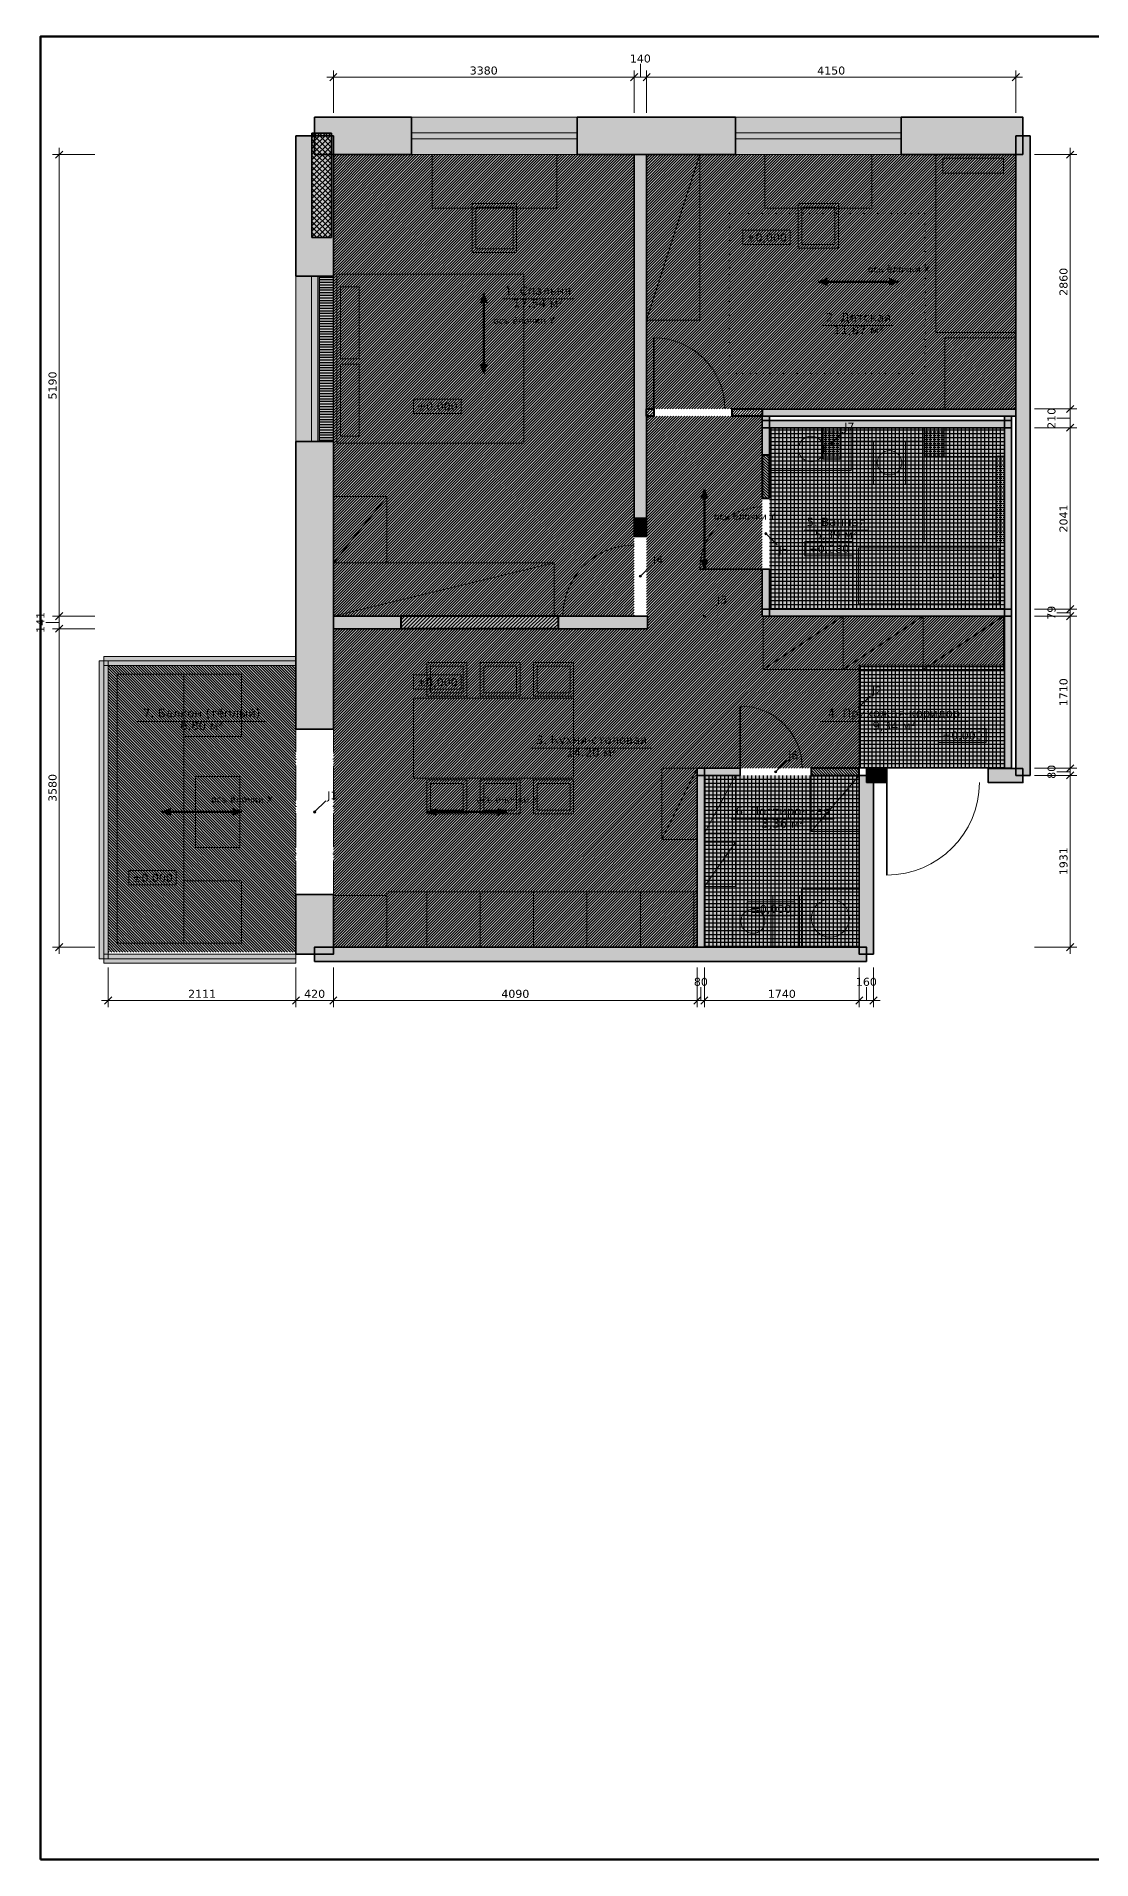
# Model space of a CAD drawing. Header units: millimetres. Extents: x 954 to 29450, y 51 to 20750.
# Drawn here: x 954 to 12810, y 250 to 20750 of the extents above; entities that cross this region are included whole.
import ezdxf
from ezdxf.enums import TextEntityAlignment as Align

# ---------------------------------------------------------------- set-up
doc = ezdxf.new("R2010")
doc.units = ezdxf.units.MM
doc.linetypes.add('DASHDOT', pattern=[3.556, 2.54, -0.508, 0, -0.508])
doc.linetypes.add('DOT', pattern=[0.508, 0, -0.508])
for name, color, linetype in [('AR-FIN', 9, 'CONTINUOUS'), ('AR-NEW', 5, 'CONTINUOUS'), ('AR-WALLS', 7, 'CONTINUOUS'), ('DIM', 7, 'CONTINUOUS'), ('FRAME', 7, 'CONTINUOUS'), ('FURN', 8, 'CONTINUOUS'), ('TEXT', 7, 'CONTINUOUS')]:
    doc.layers.add(name, color=color, linetype=linetype)
doc.styles.add('GOST', font='DejaVuSans.ttf')

msp = doc.modelspace()

# ---------------------------------------------------------------- hatches: boundary and pattern name
at = {"layer": 'AR-FIN', "true_color": 0xa8865a}
h = msp.add_hatch(dxfattribs=at)
h.set_pattern_fill('ANSI31', scale=6.875)
h.paths.add_polyline_path([(4290, 14231), (7670, 14231), (7670, 19421), (4290, 19421), (4290, 14231)])
at = {"layer": 'AR-FIN', "true_color": 0xefe2c8, "transparency": 33554559}
h = msp.add_hatch(color=7, dxfattribs=at)
h.dxf.hatch_style = 1
h.paths.add_polyline_path([(4290, 14231), (7670, 14231), (7670, 19421), (4290, 19421), (4290, 14231)])
at = {"layer": 'AR-FIN', "true_color": 0xa8865a}
h = msp.add_hatch(dxfattribs=at)
h.set_pattern_fill('ANSI31', scale=6.875)
h.paths.add_polyline_path([(7810, 16561), (11960, 16561), (11960, 19421), (7810, 19421), (7810, 16561)])
at = {"layer": 'AR-FIN', "true_color": 0xefe2c8, "transparency": 33554559}
h = msp.add_hatch(color=7, dxfattribs=at)
h.dxf.hatch_style = 1
h.paths.add_polyline_path([(7810, 16561), (11960, 16561), (11960, 19421), (7810, 19421), (7810, 16561)])
at = {"layer": 'AR-FIN', "true_color": 0x5a3d1a}
h = msp.add_hatch(color=7, dxfattribs=at)
h.dxf.hatch_style = 1
h.paths.add_polyline_path([(5980, 17860), (5940, 17760), (6020, 17760)])
h = msp.add_hatch(color=7, dxfattribs=at)
h.dxf.hatch_style = 1
h.paths.add_polyline_path([(9740, 17991), (9840, 17951), (9840, 18031)])
h = msp.add_hatch(color=7, dxfattribs=at)
h.dxf.hatch_style = 1
h.paths.add_polyline_path([(10640, 17991), (10540, 18031), (10540, 17951)])
h = msp.add_hatch(color=7, dxfattribs=at)
h.dxf.hatch_style = 1
h.paths.add_polyline_path([(5980, 16960), (6020, 17060), (5940, 17060)])
at = {"layer": 'AR-FIN', "true_color": 0xa8865a}
h = msp.add_hatch(dxfattribs=at)
h.set_pattern_fill('ANSI31', scale=6.875)
h.paths.add_polyline_path([(8100, 12521), (8100, 14090), (7820, 14090), (7820, 14231), (7810, 14231), (7810, 16481), (9110, 16481), (9110, 14231), (11831, 14231), (11831, 13681), (10200, 13681), (10200, 12521), (8100, 12521)])
at = {"layer": 'AR-FIN', "true_color": 0xefe2c8, "transparency": 33554559}
h = msp.add_hatch(color=7, dxfattribs=at)
h.dxf.hatch_style = 1
h.paths.add_polyline_path([(8100, 12521), (8100, 14090), (7820, 14090), (7820, 14231), (7810, 14231), (7810, 16481), (9110, 16481), (9110, 14231), (11831, 14231), (11831, 13681), (10200, 13681), (10200, 12521), (8100, 12521)])
at = {"layer": 'AR-FIN', "true_color": 0x6b8fa6}
h = msp.add_hatch(dxfattribs=at)
h.set_pattern_fill('NET', scale=13.75)
h.paths.add_polyline_path([(9190, 14310), (11831, 14310), (11831, 16351), (9190, 16351), (9190, 14310)])
at = {"layer": 'AR-FIN', "true_color": 0xe2edf3, "transparency": 33554559}
h = msp.add_hatch(color=7, dxfattribs=at)
h.dxf.hatch_style = 1
h.paths.add_polyline_path([(9190, 14310), (11831, 14310), (11831, 16351), (9190, 16351), (9190, 14310)])
at = {"layer": 'AR-FIN', "true_color": 0x5a3d1a}
h = msp.add_hatch(color=7, dxfattribs=at)
h.dxf.hatch_style = 1
h.paths.add_polyline_path([(8460, 15660), (8420, 15560), (8500, 15560)])
h = msp.add_hatch(color=7, dxfattribs=at)
h.dxf.hatch_style = 1
h.paths.add_polyline_path([(8460, 14760), (8500, 14860), (8420, 14860)])
at = {"layer": 'AR-FIN', "true_color": 0xa8865a}
h = msp.add_hatch(dxfattribs=at)
h.set_pattern_fill('ANSI31', scale=6.875)
h.paths.add_polyline_path([(4290, 10510), (8380, 10510), (8380, 12521), (8100, 12521), (8100, 14090), (4290, 14090), (4290, 10510)])
at = {"layer": 'AR-FIN', "true_color": 0xefe2c8, "transparency": 33554559}
h = msp.add_hatch(color=7, dxfattribs=at)
h.dxf.hatch_style = 1
h.paths.add_polyline_path([(4290, 10510), (8380, 10510), (8380, 12521), (8100, 12521), (8100, 14090), (4290, 14090), (4290, 10510)])
at = {"layer": 'AR-FIN', "true_color": 0x8a6d3b}
h = msp.add_hatch(dxfattribs=at)
h.set_pattern_fill('ANSI31', scale=6.875, angle=90)
h.paths.add_polyline_path([(1759, 10455), (3870, 10455), (3870, 13678), (1759, 13678), (1759, 10455)])
at = {"layer": 'AR-FIN', "true_color": 0xe7d8c0, "transparency": 33554559}
h = msp.add_hatch(color=7, dxfattribs=at)
h.dxf.hatch_style = 1
h.paths.add_polyline_path([(1759, 10455), (3870, 10455), (3870, 13678), (1759, 13678), (1759, 10455)])
at = {"layer": 'AR-FIN', "true_color": 0x8f8f8f}
h = msp.add_hatch(dxfattribs=at)
h.set_pattern_fill('NET', scale=13.75)
h.paths.add_polyline_path([(11831, 12521), (11831, 13681), (10200, 13681), (10200, 12521), (11831, 12521)])
at = {"layer": 'AR-FIN', "true_color": 0xecebe6, "transparency": 33554559}
h = msp.add_hatch(color=7, dxfattribs=at)
h.dxf.hatch_style = 1
h.paths.add_polyline_path([(11831, 12521), (11831, 13681), (10200, 13681), (10200, 12521), (11831, 12521)])
at = {"layer": 'AR-FIN', "true_color": 0x6f8f6b}
h = msp.add_hatch(dxfattribs=at)
h.set_pattern_fill('NET', scale=13.75)
h.paths.add_polyline_path([(8460, 10510), (10200, 10510), (10200, 12441), (8460, 12441), (8460, 10510)])
at = {"layer": 'AR-FIN', "true_color": 0xe9f0e4, "transparency": 33554559}
h = msp.add_hatch(color=7, dxfattribs=at)
h.dxf.hatch_style = 1
h.paths.add_polyline_path([(8460, 10510), (10200, 10510), (10200, 12441), (8460, 12441), (8460, 10510)])
at = {"layer": 'AR-FIN', "true_color": 0x5a3d1a}
h = msp.add_hatch(color=7, dxfattribs=at)
h.dxf.hatch_style = 1
h.paths.add_polyline_path([(2360, 12030), (2460, 11990), (2460, 12070)])
h = msp.add_hatch(color=7, dxfattribs=at)
h.dxf.hatch_style = 1
h.paths.add_polyline_path([(3260, 12030), (3160, 12070), (3160, 11990)])
h = msp.add_hatch(color=7, dxfattribs=at)
h.dxf.hatch_style = 1
h.paths.add_polyline_path([(5340, 12030), (5440, 11990), (5440, 12070)])
h = msp.add_hatch(color=7, dxfattribs=at)
h.dxf.hatch_style = 1
h.paths.add_polyline_path([(6240, 12030), (6140, 12070), (6140, 11990)])
at = {"layer": 'AR-NEW', "true_color": 0x8a6d3b}
h = msp.add_hatch(dxfattribs=at)
h.set_pattern_fill('LINE', scale=9.16667)
h.paths.add_polyline_path([(4290, 16196), (4290, 18056), (4130, 18056), (4130, 16196), (4290, 16196)])
at = {"layer": 'AR-NEW', "true_color": 0xf3ead8, "transparency": 33554559}
h = msp.add_hatch(color=7, dxfattribs=at)
h.dxf.hatch_style = 1
h.paths.add_polyline_path([(4290, 16196), (4290, 18056), (4130, 18056), (4130, 16196), (4290, 16196)])
at = {"layer": 'AR-NEW', "true_color": 0x1f4e9c}
h = msp.add_hatch(dxfattribs=at)
h.set_pattern_fill('ANSI31', scale=6.875)
h.paths.add_polyline_path([(7810, 16481), (7810, 16561), (7890, 16561), (7890, 16481), (7810, 16481)])
h = msp.add_hatch(dxfattribs=at)
h.set_pattern_fill('ANSI31', scale=6.875)
h.paths.add_polyline_path([(9110, 16561), (9110, 16481), (8770, 16481), (8770, 16561), (9110, 16561)])
h = msp.add_hatch(dxfattribs=at)
h.set_pattern_fill('DOTS', scale=13.75)
h.paths.add_polyline_path([(9990, 16001), (9990, 16351), (9791, 16351), (9791, 16001), (9990, 16001)])
h = msp.add_hatch(dxfattribs=at)
h.set_pattern_fill('DOTS', scale=13.75)
h.paths.add_polyline_path([(11153, 16026), (11153, 16351), (10931, 16351), (10931, 16026), (11153, 16026)])
h = msp.add_hatch(dxfattribs=at)
h.set_pattern_fill('ANSI31', scale=6.875, angle=90)
h.paths.add_polyline_path([(9190, 15560), (9190, 16041), (9110, 16041), (9110, 15560), (9190, 15560)])
at = {"layer": 'AR-NEW', "true_color": 0xe3eefb, "transparency": 33554559}
h = msp.add_hatch(color=7, dxfattribs=at)
h.dxf.hatch_style = 1
h.paths.add_polyline_path([(9190, 15560), (9190, 16041), (9110, 16041), (9110, 15560), (9190, 15560)])
at = {"layer": 'AR-NEW', "true_color": 0x1f4e9c}
h = msp.add_hatch(dxfattribs=at)
h.set_pattern_fill('DOTS', scale=13.75)
h.paths.add_polyline_path([(11831, 15060), (11831, 16026), (11736, 16026), (11736, 15060), (11831, 15060)])
h = msp.add_hatch(dxfattribs=at)
h.set_pattern_fill('ANSI31', scale=6.875)
h.paths.add_polyline_path([(7810, 15131), (7810, 15330), (7670, 15330), (7670, 15131), (7810, 15131)])
at = {"layer": 'AR-NEW', "true_color": 0xfff6f6, "transparency": 33554559}
h = msp.add_hatch(color=7, dxfattribs=at)
h.dxf.hatch_style = 1
h.paths.add_polyline_path([(7810, 15131), (7810, 15330), (7670, 15330), (7670, 15131), (7810, 15131)])
at = {"layer": 'AR-NEW', "true_color": 0x1f4e9c}
h = msp.add_hatch(dxfattribs=at)
h.set_pattern_fill('ANSI31', scale=9.16667)
h.paths.add_polyline_path([(6820, 14091), (6820, 14231), (5050, 14231), (5050, 14091), (6820, 14091)])
at = {"layer": 'AR-NEW', "true_color": 0xfbf3df, "transparency": 33554559}
h = msp.add_hatch(color=7, dxfattribs=at)
h.dxf.hatch_style = 1
h.paths.add_polyline_path([(6820, 14091), (6820, 14231), (5050, 14231), (5050, 14091), (6820, 14091)])
at = {"layer": 'AR-NEW', "true_color": 0x1f4e9c}
h = msp.add_hatch(dxfattribs=at)
h.set_pattern_fill('ANSI31', scale=6.875, angle=90)
h.paths.add_polyline_path([(10200, 12441), (10200, 12521), (9660, 12521), (9660, 12441), (10200, 12441)])
at = {"layer": 'AR-NEW', "true_color": 0xe3eefb, "transparency": 33554559}
h = msp.add_hatch(color=7, dxfattribs=at)
h.dxf.hatch_style = 1
h.paths.add_polyline_path([(10200, 12441), (10200, 12521), (9660, 12521), (9660, 12441), (10200, 12441)])
at = {"layer": 'AR-WALLS', "true_color": 0x262626}
h = msp.add_hatch(color=7, dxfattribs=at)
h.dxf.hatch_style = 1
h.paths.add_polyline_path([(4080, 19841), (5170, 19841), (5170, 19421), (4080, 19421), (4080, 19841)])
at = {"layer": 'AR-WALLS', "true_color": 0xffffff}
h = msp.add_hatch(color=7, dxfattribs=at)
h.dxf.hatch_style = 1
h.paths.add_polyline_path([(5170, 19421), (7030, 19421), (7030, 19841), (5170, 19841)])
at = {"layer": 'AR-WALLS', "true_color": 0x262626}
h = msp.add_hatch(color=7, dxfattribs=at)
h.dxf.hatch_style = 1
h.paths.add_polyline_path([(7030, 19421), (7030, 19841), (8810, 19841), (8810, 19421), (7030, 19421)])
at = {"layer": 'AR-WALLS', "true_color": 0xffffff}
h = msp.add_hatch(color=7, dxfattribs=at)
h.dxf.hatch_style = 1
h.paths.add_polyline_path([(8810, 19421), (10671, 19421), (10671, 19841), (8810, 19841)])
at = {"layer": 'AR-WALLS', "true_color": 0x262626}
h = msp.add_hatch(color=7, dxfattribs=at)
h.dxf.hatch_style = 1
h.paths.add_polyline_path([(12040, 19421), (10671, 19421), (10671, 19841), (12040, 19841), (12040, 19421)])
h = msp.add_hatch(color=7, dxfattribs=at)
h.dxf.hatch_style = 1
h.paths.add_polyline_path([(4290, 19631), (4290, 18056), (3870, 18056), (3870, 19631), (4290, 19631)])
at = {"layer": 'AR-WALLS', "true_color": 0x333333}
h = msp.add_hatch(dxfattribs=at)
h.set_pattern_fill('ANSI37', scale=13.75)
h.paths.add_polyline_path([(4269, 18491), (4269, 19661), (4050, 19661), (4050, 18491), (4269, 18491)])
at = {"layer": 'AR-WALLS', "true_color": 0xd9d9d9, "transparency": 33554559}
h = msp.add_hatch(color=7, dxfattribs=at)
h.dxf.hatch_style = 1
h.paths.add_polyline_path([(4269, 18491), (4269, 19661), (4050, 19661), (4050, 18491), (4269, 18491)])
at = {"layer": 'AR-WALLS', "true_color": 0x262626}
h = msp.add_hatch(color=7, dxfattribs=at)
h.dxf.hatch_style = 1
h.paths.add_polyline_path([(12120, 12440), (12120, 19631), (11960, 19631), (11960, 12440), (12120, 12440)])
h = msp.add_hatch(color=7, dxfattribs=at)
h.dxf.hatch_style = 1
h.paths.add_polyline_path([(7670, 19421), (7810, 19421), (7810, 15330), (7670, 15330), (7670, 19421)])
at = {"layer": 'AR-WALLS', "true_color": 0xffffff}
h = msp.add_hatch(color=7, dxfattribs=at)
h.dxf.hatch_style = 1
h.paths.add_polyline_path([(3870, 16196), (4290, 16196), (4290, 18056), (3870, 18056)])
at = {"layer": 'AR-WALLS', "true_color": 0x6e6e6e}
h = msp.add_hatch(color=7, dxfattribs=at)
h.dxf.hatch_style = 1
h.paths.add_polyline_path([(11960, 16480), (11960, 16560), (9110, 16560), (9110, 16480), (11960, 16480)])
h = msp.add_hatch(color=7, dxfattribs=at)
h.dxf.hatch_style = 1
h.paths.add_polyline_path([(9190, 16480), (9190, 16041), (9110, 16041), (9110, 16480), (9190, 16480)])
h = msp.add_hatch(color=7, dxfattribs=at)
h.dxf.hatch_style = 1
h.paths.add_polyline_path([(11911, 16351), (11911, 16431), (9110, 16431), (9110, 16351), (11911, 16351)])
h = msp.add_hatch(color=7, dxfattribs=at)
h.dxf.hatch_style = 1
h.paths.add_polyline_path([(11911, 12521), (11911, 16480), (11831, 16480), (11831, 12521), (11911, 12521)])
at = {"layer": 'AR-WALLS', "true_color": 0x262626}
h = msp.add_hatch(color=7, dxfattribs=at)
h.dxf.hatch_style = 1
h.paths.add_polyline_path([(3870, 16196), (4290, 16196), (4290, 12960), (3870, 12960), (3870, 16196)])
at = {"layer": 'AR-WALLS', "true_color": 0x6e6e6e}
h = msp.add_hatch(color=7, dxfattribs=at)
h.dxf.hatch_style = 1
h.paths.add_polyline_path([(9110, 14231), (9110, 14760), (9190, 14760), (9190, 14231), (9110, 14231)])
at = {"layer": 'AR-WALLS', "true_color": 0x262626}
h = msp.add_hatch(color=7, dxfattribs=at)
h.dxf.hatch_style = 1
h.paths.add_polyline_path([(4290, 14090), (4290, 14230), (5050, 14230), (5050, 14090), (4290, 14090)])
h = msp.add_hatch(color=7, dxfattribs=at)
h.dxf.hatch_style = 1
h.paths.add_polyline_path([(7820, 14230), (7820, 14090), (6820, 14090), (6820, 14230), (7820, 14230)])
at = {"layer": 'AR-WALLS', "true_color": 0x6e6e6e}
h = msp.add_hatch(color=7, dxfattribs=at)
h.dxf.hatch_style = 1
h.paths.add_polyline_path([(11911, 14231), (11911, 14311), (9110, 14311), (9110, 14231), (11911, 14231)])
at = {"layer": 'AR-WALLS', "true_color": 0xffffff}
h = msp.add_hatch(color=7, dxfattribs=at)
h.dxf.hatch_style = 1
h.paths.add_polyline_path([(1709, 13678), (3870, 13678), (3870, 13778), (1709, 13778)])
h = msp.add_hatch(color=7, dxfattribs=at)
h.dxf.hatch_style = 1
h.paths.add_polyline_path([(1659, 10380), (1759, 10380), (1759, 13728), (1659, 13728)])
at = {"layer": 'AR-WALLS', "true_color": 0x6e6e6e}
h = msp.add_hatch(color=7, dxfattribs=at)
h.dxf.hatch_style = 1
h.paths.add_polyline_path([(8460, 10510), (8460, 12521), (8380, 12521), (8380, 10510), (8460, 10510)])
h = msp.add_hatch(color=7, dxfattribs=at)
h.dxf.hatch_style = 1
h.paths.add_polyline_path([(8380, 12521), (8860, 12521), (8860, 12441), (8380, 12441), (8380, 12521)])
at = {"layer": 'AR-WALLS', "true_color": 0x262626}
h = msp.add_hatch(color=7, dxfattribs=at)
h.dxf.hatch_style = 1
h.paths.add_polyline_path([(10280, 12360), (10280, 12520), (10510, 12520), (10510, 12360), (10280, 12360)])
h = msp.add_hatch(color=7, dxfattribs=at)
h.dxf.hatch_style = 1
h.paths.add_polyline_path([(12040, 12520), (12040, 12360), (11650, 12360), (11650, 12520), (12040, 12520)])
h = msp.add_hatch(color=7, dxfattribs=at)
h.dxf.hatch_style = 1
h.paths.add_polyline_path([(10360, 10430), (10360, 12440), (10200, 12440), (10200, 10430), (10360, 10430)])
h = msp.add_hatch(color=7, dxfattribs=at)
h.dxf.hatch_style = 1
h.paths.add_polyline_path([(3870, 10430), (3870, 11100), (4290, 11100), (4290, 10430), (3870, 10430)])
h = msp.add_hatch(color=7, dxfattribs=at)
h.dxf.hatch_style = 1
h.paths.add_polyline_path([(10280, 10350), (10280, 10510), (4080, 10510), (4080, 10350), (10280, 10350)])
at = {"layer": 'AR-WALLS', "true_color": 0xffffff}
h = msp.add_hatch(color=7, dxfattribs=at)
h.dxf.hatch_style = 1
h.paths.add_polyline_path([(1709, 10330), (3870, 10330), (3870, 10430), (1709, 10430)])
at = {"layer": 'DIM', "true_color": 0xffffff}
h = msp.add_hatch(color=7, dxfattribs=at)
h.dxf.hatch_style = 1
h.paths.add_polyline_path([(8890, 18410), (9425, 18410), (9425, 18570), (8890, 18570)])
h = msp.add_hatch(color=7, dxfattribs=at)
h.dxf.hatch_style = 1
h.paths.add_polyline_path([(5190, 16510), (5725, 16510), (5725, 16670), (5190, 16670)])
h = msp.add_hatch(color=7, dxfattribs=at)
h.dxf.hatch_style = 1
h.paths.add_polyline_path([(9590, 14910), (10125, 14910), (10125, 15070), (9590, 15070)])
h = msp.add_hatch(color=7, dxfattribs=at)
h.dxf.hatch_style = 1
h.paths.add_polyline_path([(5190, 13410), (5725, 13410), (5725, 13570), (5190, 13570)])
h = msp.add_hatch(color=7, dxfattribs=at)
h.dxf.hatch_style = 1
h.paths.add_polyline_path([(11090, 12810), (11625, 12810), (11625, 12970), (11090, 12970)])
h = msp.add_hatch(color=7, dxfattribs=at)
h.dxf.hatch_style = 1
h.paths.add_polyline_path([(1990, 11210), (2525, 11210), (2525, 11370), (1990, 11370)])
h = msp.add_hatch(color=7, dxfattribs=at)
h.dxf.hatch_style = 1
h.paths.add_polyline_path([(8940, 10860), (9475, 10860), (9475, 11020), (8940, 11020)])
at = {"layer": 'TEXT', "true_color": 0xb03a2e}
h = msp.add_hatch(color=7, dxfattribs=at)
h.dxf.hatch_style = 1
edge = h.paths.add_edge_path()
edge.add_arc((9890, 16176), 12.5, 0, 360)
h = msp.add_hatch(color=7, dxfattribs=at)
h.dxf.hatch_style = 1
edge = h.paths.add_edge_path()
edge.add_arc((9150, 15160), 12.5, 0, 360)
h = msp.add_hatch(color=7, dxfattribs=at)
h.dxf.hatch_style = 1
edge = h.paths.add_edge_path()
edge.add_arc((7740, 14681), 12.5, 0, 360)
h = msp.add_hatch(color=7, dxfattribs=at)
h.dxf.hatch_style = 1
edge = h.paths.add_edge_path()
edge.add_arc((8460, 14231), 12.5, 0, 360)
h = msp.add_hatch(color=7, dxfattribs=at)
h.dxf.hatch_style = 1
edge = h.paths.add_edge_path()
edge.add_arc((10200, 13210), 12.5, 0, 360)
h = msp.add_hatch(color=7, dxfattribs=at)
h.dxf.hatch_style = 1
edge = h.paths.add_edge_path()
edge.add_arc((9260, 12481), 12.5, 0, 360)
h = msp.add_hatch(color=7, dxfattribs=at)
h.dxf.hatch_style = 1
edge = h.paths.add_edge_path()
edge.add_arc((4080, 12030), 12.5, 0, 360)

# ---------------------------------------------------------------- linework, layer by layer
at = {"layer": 'AR-FIN', "lineweight": 13, "true_color": 0x5a3d1a}
for points in [[(5980, 17860), (5940, 17760), (6020, 17760)], [(9740, 17991), (9840, 17951), (9840, 18031)], [(10640, 17991), (10540, 18031), (10540, 17951)], [(5980, 16960), (6020, 17060), (5940, 17060)], [(8460, 15660), (8420, 15560), (8500, 15560)], [(8460, 14760), (8500, 14860), (8420, 14860)], [(2360, 12030), (2460, 11990), (2460, 12070)], [(3260, 12030), (3160, 12070), (3160, 11990)], [(5340, 12030), (5440, 11990), (5440, 12070)], [(6240, 12030), (6140, 12070), (6140, 11990)]]:
    msp.add_lwpolyline(points, close=True, dxfattribs=at)
at = {"layer": 'AR-FIN', "lineweight": 50, "true_color": 0x5a3d1a}
for points in [[(5980, 16960), (5980, 17860)], [(9740, 17991), (10640, 17991)], [(8460, 14760), (8460, 15660)], [(2360, 12030), (3260, 12030)], [(5340, 12030), (6240, 12030)]]:
    msp.add_lwpolyline(points, dxfattribs=at)
at = {"layer": 'AR-FIN', "lineweight": 20, "true_color": 0x555555}
msp.add_lwpolyline([(11831, 12521), (11831, 13681), (10200, 13681), (10200, 12521), (11831, 12521)], close=True, dxfattribs=at)
at = {"layer": 'AR-NEW', "lineweight": 30, "true_color": 0x1f4e9c}
msp.add_lwpolyline([(4290, 16196), (4290, 18056), (4130, 18056), (4130, 16196), (4290, 16196)], close=True, dxfattribs=at)
at = {"layer": 'AR-NEW', "lineweight": 40, "true_color": 0x1f4e9c}
for points in [[(7810, 16481), (7810, 16561), (7890, 16561), (7890, 16481), (7810, 16481)], [(9110, 16561), (9110, 16481), (8770, 16481), (8770, 16561), (9110, 16561)], [(9190, 15560), (9190, 16041), (9110, 16041), (9110, 15560), (9190, 15560)], [(7810, 15131), (7810, 15330), (7670, 15330), (7670, 15131), (7810, 15131)], [(6820, 14091), (6820, 14231), (5050, 14231), (5050, 14091), (6820, 14091)], [(10200, 12441), (10200, 12521), (9660, 12521), (9660, 12441), (10200, 12441)]]:
    msp.add_lwpolyline(points, close=True, dxfattribs=at)
at = {"layer": 'AR-NEW', "lineweight": 25, "true_color": 0x1f4e9c}
for points in [[(9990, 16001), (9990, 16351), (9791, 16351), (9791, 16001), (9990, 16001)], [(11153, 16026), (11153, 16351), (10931, 16351), (10931, 16026), (11153, 16026)], [(11831, 15060), (11831, 16026), (11736, 16026), (11736, 15060), (11831, 15060)]]:
    msp.add_lwpolyline(points, close=True, dxfattribs=at)
at = {"layer": 'AR-WALLS', "color": 7, "lineweight": 35}
for points in [[(4080, 19841), (5170, 19841), (5170, 19421), (4080, 19421), (4080, 19841)], [(7030, 19421), (7030, 19841), (8810, 19841), (8810, 19421), (7030, 19421)], [(12040, 19421), (10671, 19421), (10671, 19841), (12040, 19841), (12040, 19421)], [(4290, 19631), (4290, 18056), (3870, 18056), (3870, 19631), (4290, 19631)], [(4269, 18491), (4269, 19661), (4050, 19661), (4050, 18491), (4269, 18491)], [(12120, 12440), (12120, 19631), (11960, 19631), (11960, 12440), (12120, 12440)], [(7670, 19421), (7810, 19421), (7810, 15330), (7670, 15330), (7670, 19421)], [(11960, 16480), (11960, 16560), (9110, 16560), (9110, 16480), (11960, 16480)], [(9190, 16480), (9190, 16041), (9110, 16041), (9110, 16480), (9190, 16480)], [(11911, 16351), (11911, 16431), (9110, 16431), (9110, 16351), (11911, 16351)], [(11911, 12521), (11911, 16480), (11831, 16480), (11831, 12521), (11911, 12521)], [(3870, 16196), (4290, 16196), (4290, 12960), (3870, 12960), (3870, 16196)], [(9110, 14231), (9110, 14760), (9190, 14760), (9190, 14231), (9110, 14231)], [(4290, 14090), (4290, 14230), (5050, 14230), (5050, 14090), (4290, 14090)], [(7820, 14230), (7820, 14090), (6820, 14090), (6820, 14230), (7820, 14230)], [(11911, 14231), (11911, 14311), (9110, 14311), (9110, 14231), (11911, 14231)], [(8460, 10510), (8460, 12521), (8380, 12521), (8380, 10510), (8460, 10510)], [(8380, 12521), (8860, 12521), (8860, 12441), (8380, 12441), (8380, 12521)], [(10280, 12360), (10280, 12520), (10510, 12520), (10510, 12360), (10280, 12360)], [(12040, 12520), (12040, 12360), (11650, 12360), (11650, 12520), (12040, 12520)], [(10360, 10430), (10360, 12440), (10200, 12440), (10200, 10430), (10360, 10430)], [(3870, 10430), (3870, 11100), (4290, 11100), (4290, 10430), (3870, 10430)], [(10280, 10350), (10280, 10510), (4080, 10510), (4080, 10350), (10280, 10350)]]:
    msp.add_lwpolyline(points, close=True, dxfattribs=at)
at = {"layer": 'AR-WALLS', "color": 7, "lineweight": 20}
for points in [[(5170, 19421), (7030, 19421), (7030, 19841), (5170, 19841)], [(8810, 19421), (10671, 19421), (10671, 19841), (8810, 19841)], [(3870, 16196), (4290, 16196), (4290, 18056), (3870, 18056)], [(1709, 13678), (3870, 13678), (3870, 13778), (1709, 13778)], [(1659, 10380), (1759, 10380), (1759, 13728), (1659, 13728)], [(1709, 10330), (3870, 10330), (3870, 10430), (1709, 10430)]]:
    msp.add_lwpolyline(points, close=True, dxfattribs=at)
at = {"layer": 'AR-WALLS', "color": 7, "lineweight": 15}
for points in [[(5170, 19665), (7030, 19665)], [(5170, 19597), (7030, 19597)], [(8810, 19665), (10671, 19665)], [(8810, 19597), (10671, 19597)], [(4046, 16196), (4046, 18056)], [(4114, 16196), (4114, 18056)], [(1709, 10380), (1709, 13728)], [(1709, 13728), (3870, 13728)], [(1709, 10380), (3870, 10380)]]:
    msp.add_lwpolyline(points, dxfattribs=at)
at = {"layer": 'AR-WALLS', "color": 7, "lineweight": 35}
for points in [[(7890, 16561), (7890, 17361)], [(9110, 14760), (8410, 14760)], [(7670, 14231), (6870, 14231)], [(8860, 12521), (8860, 13221)], [(10510, 12360), (10510, 11320)]]:
    msp.add_lwpolyline(points, dxfattribs=at)
at = {"layer": 'AR-WALLS', "color": 7, "linetype": 'DASHDOT', "lineweight": 15, "ltscale": 150}
for points in [[(3870, 11100), (3870, 12960)], [(4290, 11100), (4290, 12960)]]:
    msp.add_lwpolyline(points, dxfattribs=at)
at = {"layer": 'AR-WALLS', "color": 7, "lineweight": 15}
for centre, radius, start, end in [((7890, 16561), 800, 0, 90), ((9110, 14760), 700, 90, 180), ((7670, 14231), 800, 90, 180), ((8860, 12521), 700, 0, 90), ((10510, 12360), 1040, 270, 360)]:
    msp.add_arc(centre, radius, start, end, dxfattribs=at)
at = {"layer": 'DIM', "color": 7, "lineweight": 35}
for points in [[(4250, 20252), (4330, 20332)], [(7630, 20252), (7710, 20332)], [(7770, 20252), (7850, 20332)], [(11920, 20252), (12000, 20332)], [(1169, 19381), (1249, 19461)], [(12530, 19381), (12610, 19461)], [(12530, 16521), (12610, 16601)], [(12530, 16311), (12610, 16391)], [(12530, 14270), (12610, 14350)], [(1169, 14191), (1249, 14271)], [(12530, 14191), (12610, 14271)], [(1169, 14050), (1249, 14130)], [(12530, 12481), (12610, 12561)], [(12530, 12401), (12610, 12481)], [(1169, 10470), (1249, 10550)], [(12530, 10470), (12610, 10550)], [(1719, 9870), (1799, 9950)], [(3830, 9870), (3910, 9950)], [(4250, 9870), (4330, 9950)], [(8340, 9870), (8420, 9950)], [(8420, 9870), (8500, 9950)], [(10160, 9870), (10240, 9950)], [(10320, 9870), (10400, 9950)]]:
    msp.add_lwpolyline(points, dxfattribs=at)
at = {"layer": 'DIM', "color": 7, "lineweight": 15}
for points in [[(4290, 19892), (4290, 20367)], [(7670, 19892), (7670, 20367)], [(7810, 19892), (7810, 20367)], [(11960, 19892), (11960, 20367)], [(4215, 20292), (12035, 20292)], [(1209, 10435), (1209, 19496)], [(12570, 10435), (12570, 19496)], [(1609, 19421), (1134, 19421)], [(12170, 19421), (12645, 19421)], [(12170, 16561), (12645, 16561)], [(12170, 16351), (12645, 16351)], [(1609, 14231), (1134, 14231)], [(12170, 14310), (12645, 14310)], [(12170, 14231), (12645, 14231)], [(1609, 14090), (1134, 14090)], [(12170, 12521), (12645, 12521)], [(12170, 12441), (12645, 12441)], [(1609, 10510), (1134, 10510)], [(12170, 10510), (12645, 10510)], [(1759, 10280), (1759, 9835)], [(3870, 10280), (3870, 9835)], [(4290, 10280), (4290, 9835)], [(8380, 10280), (8380, 9835)], [(8460, 10280), (8460, 9835)], [(10200, 10280), (10200, 9835)], [(10360, 10280), (10360, 9835)], [(1684, 9910), (10435, 9910)]]:
    msp.add_lwpolyline(points, dxfattribs=at)
at = {"layer": 'DIM', "color": 7, "lineweight": 13}
for points in [[(7740, 20292), (7740, 20442)], [(12570, 16456), (12420, 16456)], [(1209, 14161), (1059, 14161)], [(12570, 14270), (12420, 14270)], [(12570, 12481), (12420, 12481)], [(8420, 9910), (8420, 10060)], [(10280, 9910), (10280, 10060)]]:
    msp.add_lwpolyline(points, dxfattribs=at)
at = {"layer": 'DIM', "color": 7, "lineweight": 20}
for points in [[(8890, 18410), (9425, 18410), (9425, 18570), (8890, 18570)], [(5190, 16510), (5725, 16510), (5725, 16670), (5190, 16670)], [(9590, 14910), (10125, 14910), (10125, 15070), (9590, 15070)], [(5190, 13410), (5725, 13410), (5725, 13570), (5190, 13570)], [(11090, 12810), (11625, 12810), (11625, 12970), (11090, 12970)], [(1990, 11210), (2525, 11210), (2525, 11370), (1990, 11370)], [(8940, 10860), (9475, 10860), (9475, 11020), (8940, 11020)]]:
    msp.add_lwpolyline(points, close=True, dxfattribs=at)
at = {"layer": 'FRAME', "color": 7, "lineweight": 50}
msp.add_lwpolyline([(1000, 250), (29450, 250), (29450, 20750), (1000, 20750)], close=True, dxfattribs=at)
at = {"layer": 'FURN', "lineweight": 15, "true_color": 0xb8b8b8}
for points in [[(5400, 18821), (6800, 18821), (6800, 19421), (5400, 19421)], [(7810, 17561), (8410, 17561), (8410, 19421), (7810, 19421)], [(9140, 18821), (10340, 18821), (10340, 19421), (9140, 19421)], [(11060, 17421), (11960, 17421), (11960, 19421), (11060, 19421)], [(5850, 18321), (6350, 18321), (6350, 18871), (5850, 18871)], [(9515, 18371), (9965, 18371), (9965, 18871), (9515, 18871)], [(4330, 16176), (6430, 16176), (6430, 18076), (4330, 18076)], [(11160, 16561), (11960, 16561), (11960, 17361), (11160, 17361)], [(9210, 15871), (10110, 15871), (10110, 16351), (9210, 16351)], [(10110, 16201), (10931, 16201), (10931, 16351), (10110, 16351)], [(10360, 15711), (10720, 15711), (10720, 16201), (10360, 16201)], [(10931, 15060), (11736, 15060), (11736, 16026), (10931, 16026)], [(11736, 15060), (11831, 15060), (11831, 16026), (11736, 16026)], [(4290, 14831), (4890, 14831), (4890, 15576), (4290, 15576)], [(10131, 14310), (11831, 14310), (11831, 15060), (10131, 15060)], [(4290, 14231), (6770, 14231), (6770, 14831), (4290, 14831)], [(9120, 13631), (10020, 13631), (10020, 14231), (9120, 14231)], [(10020, 13631), (10920, 13631), (10920, 14231), (10020, 14231)], [(10920, 13631), (11820, 13631), (11820, 14231), (10920, 14231)], [(1859, 10555), (2609, 10555), (2609, 13578), (1859, 13578)], [(2609, 12878), (3259, 12878), (3259, 13578), (2609, 13578)], [(5340, 13330), (5790, 13330), (5790, 13710), (5340, 13710)], [(5940, 13330), (6390, 13330), (6390, 13710), (5940, 13710)], [(6540, 13330), (6990, 13330), (6990, 13710), (6540, 13710)], [(5190, 12410), (6990, 12410), (6990, 13310), (5190, 13310)], [(7980, 11721), (8380, 11721), (8380, 12521), (7980, 12521)], [(2740, 11630), (3240, 11630), (3240, 12430), (2740, 12430)], [(5340, 12010), (5790, 12010), (5790, 12390), (5340, 12390)], [(5940, 12010), (6390, 12010), (6390, 12390), (5940, 12390)], [(6540, 12010), (6990, 12010), (6990, 12390), (6540, 12390)], [(8460, 11790), (8810, 11790), (8810, 12440), (8460, 12440)], [(9660, 11810), (10200, 11810), (10200, 12440), (9660, 12440)], [(8460, 11191), (8810, 11191), (8810, 11691), (8460, 11691)], [(2609, 10555), (3259, 10555), (3259, 11255), (2609, 11255)], [(4290, 10510), (4890, 10510), (4890, 11090), (4290, 11090)], [(4890, 10510), (5340, 10510), (5340, 11130), (4890, 11130)], [(5340, 10510), (5940, 10510), (5940, 11130), (5340, 11130)], [(5940, 10510), (6540, 10510), (6540, 11130), (5940, 11130)], [(6540, 10510), (7140, 10510), (7140, 11130), (6540, 11130)], [(7140, 10510), (7740, 10510), (7740, 11130), (7140, 11130)], [(7740, 10510), (8340, 10510), (8340, 11130), (7740, 11130)], [(8340, 10510), (8380, 10510), (8380, 11130), (8340, 11130)], [(8780, 10510), (9230, 10510), (9230, 11090), (8780, 11090)], [(9230, 10510), (9530, 10510), (9530, 11090), (9230, 11090)], [(9550, 10510), (10200, 10510), (10200, 11160), (9550, 11160)]]:
    msp.add_lwpolyline(points, close=True, dxfattribs=at)
at = {"layer": 'FURN', "lineweight": 13, "true_color": 0xb8b8b8}
for points in [[(7810, 17561), (8410, 19421)], [(4290, 14831), (4890, 15576)], [(4290, 14231), (6770, 14831)], [(9120, 13631), (10020, 14231)], [(10020, 13631), (10920, 14231)], [(10920, 13631), (11820, 14231)], [(7980, 11721), (8380, 12521)], [(8460, 11790), (8810, 12440)], [(9660, 11810), (10200, 12440)], [(8460, 11191), (8810, 11691)]]:
    msp.add_lwpolyline(points, dxfattribs=at)
for points in [[(11140, 19211), (11820, 19211), (11820, 19381), (11140, 19381)], [(5890, 18361), (6310, 18361), (6310, 18831), (5890, 18831)], [(9555, 18411), (9925, 18411), (9925, 18831), (9555, 18831)], [(4370, 17126), (4580, 17126), (4580, 17936), (4370, 17936)], [(4370, 16256), (4580, 16256), (4580, 17066), (4370, 17066)], [(10191, 14370), (11771, 14370), (11771, 15000), (10191, 15000)], [(5380, 13370), (5750, 13370), (5750, 13670), (5380, 13670)], [(5980, 13370), (6350, 13370), (6350, 13670), (5980, 13670)], [(6580, 13370), (6950, 13370), (6950, 13670), (6580, 13670)], [(5380, 12050), (5750, 12050), (5750, 12350), (5380, 12350)], [(5980, 12050), (6350, 12050), (6350, 12350), (5980, 12350)], [(6580, 12050), (6950, 12050), (6950, 12350), (6580, 12350)]]:
    msp.add_lwpolyline(points, close=True, dxfattribs=at)
at = {"layer": 'FURN', "linetype": 'DOT', "lineweight": 15, "ltscale": 150, "true_color": 0xb8b8b8}
msp.add_lwpolyline([(8740, 16960), (10940, 16960), (10940, 18760), (8740, 18760)], close=True, dxfattribs=at)
at = {"layer": 'FURN', "lineweight": 13, "true_color": 0xb8b8b8}
for centre, radius in [((9660, 16111), 144), ((10540, 15956), 137), ((11681, 14685), 30), ((9005, 10800), 135), ((9875, 10835), 214)]:
    msp.add_circle(centre, radius, dxfattribs=at)
at = {"layer": 'TEXT', "color": 7, "lineweight": 15}
for points in [[(6187, 17798), (6993, 17798)], [(9791, 17498), (10589, 17498)], [(9580, 15198), (10300, 15198)], [(2083, 13048), (3537, 13048)], [(9760, 13048), (11420, 13048)], [(6507, 12748), (7873, 12748)], [(8761, 11948), (9919, 11948)]]:
    msp.add_lwpolyline(points, dxfattribs=at)
at = {"layer": 'TEXT', "lineweight": 15, "true_color": 0xb03a2e}
for points in [[(9890, 16176), (10016, 16302)], [(9150, 15160), (9276, 15034)], [(7740, 14681), (7866, 14807)], [(8460, 14231), (8586, 14357)], [(10200, 13210), (10326, 13336)], [(9260, 12481), (9386, 12607)], [(4080, 12030), (4206, 12156)]]:
    msp.add_lwpolyline(points, dxfattribs=at)
at = {"layer": 'TEXT', "lineweight": 13, "true_color": 0xb03a2e}
for centre in [(9890, 16176), (9150, 15160), (7740, 14681), (8460, 14231), (10200, 13210), (9260, 12481), (4080, 12030)]:
    msp.add_circle(centre, 12.5, dxfattribs=at)

# ---------------------------------------------------------------- texts
at = {"layer": 'DIM', "color": 7, "style": 'GOST'}
for s, p in [('140', (7740, 20457)), ('3380', (5980, 20322)), ('4150', (9885, 20322)), ('80', (8420, 10075)), ('160', (10280, 10075)), ('2111', (2815, 9940)), ('420', (4080, 9940)), ('4090', (6335, 9940)), ('1740', (9330, 9940))]:
    msp.add_text(s, height=90, dxfattribs=at).set_placement(p, align=Align.CENTER)
for s, p in [('±0,000', (8930, 18445)), ('±0,000', (5230, 16545)), ('+0,080', (9630, 14945)), ('±0,000', (5230, 13445)), ('±0,000', (11130, 12845)), ('±0,000', (2030, 11245)), ('±0,000', (8980, 10895))]:
    msp.add_text(s, height=90, dxfattribs=at).set_placement(p)
for s, p in [('2860', (12540, 17991)), ('5190', (1179, 16826)), ('210', (12405, 16456)), ('2041', (12540, 15330)), ('141', (1044, 14161)), ('79', (12405, 14270)), ('1710', (12540, 13376)), ('80', (12405, 12481)), ('3580', (1179, 12300)), ('1931', (12540, 11476))]:
    msp.add_text(s, height=90, rotation=90, dxfattribs=at).set_placement(p, align=Align.CENTER)
at = {"layer": 'TEXT', "true_color": 0x5a3d1a, "style": 'GOST'}
for s, p in [('ось ёлочки X', (10296, 18097)), ('ось ёлочки Y', (6086, 17516)), ('ось ёлочки Y', (8566, 15316)), ('ось ёлочки X', (2916, 12136)), ('ось ёлочки X', (5896, 12136))]:
    msp.add_text(s, height=75, dxfattribs=at).set_placement(p)
at = {"layer": 'TEXT', "color": 7, "style": 'GOST'}
for s, p in [('1. Спальня', (6590, 17845)), ('17,54 м²', (6590, 17703)), ('2. Детская', (10190, 17545)), ('11,87 м²', (10190, 17403)), ('5. Ванная', (9940, 15245)), ('5,39 м²', (9940, 15102)), ('7. Балкон (тёплый)', (2810, 13095)), ('4. Прихожая-коридор', (10590, 13095)), ('6,80 м²', (2810, 12952)), ('9,34 м²', (10590, 12952)), ('3. Кухня-столовая', (7190, 12795)), ('14,20 м²', (7190, 12652)), ('6. Постирочная', (9340, 11995)), ('3,36 м²', (9340, 11853))]:
    msp.add_text(s, height=95, dxfattribs=at).set_placement(p, align=Align.CENTER)
at = {"layer": 'TEXT', "true_color": 0xb03a2e, "style": 'GOST'}
for s, p in [('J7', (10031, 16317)), ('J5', (9291, 14929)), ('J4', (7881, 14822)), ('J3', (8601, 14372)), ('J2', (10341, 13351)), ('J6', (9401, 12622)), ('J1', (4221, 12171))]:
    msp.add_text(s, height=90, dxfattribs=at).set_placement(p)

doc.saveas('drawing.dxf')
